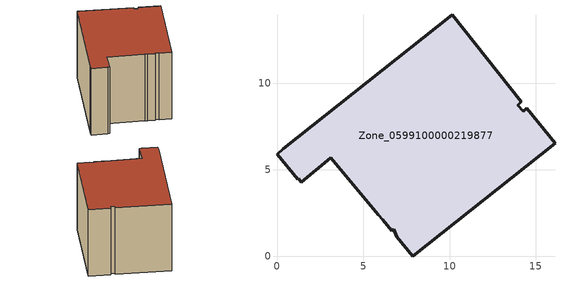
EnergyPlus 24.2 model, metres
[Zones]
Zone_0599100000219877
 floor ground (C_G): 3.1,5.68 1.4,4.26 1.26,4.48 1.2,4.43 0,5.89 0.36,6.22 10.14,13.96 14.16,8.95 13.95,8.74 14.27,8.39 14.48,8.55 16.1,6.52 7.86,0 6.93,1.11 6.75,1.56 6.64,1.45 6.11,2.09 5.88,2.4 z0
 wall outside (C_F): 0,5.89 1.2,4.43 1.26,4.48 1.4,4.26 3.1,5.68 5.88,2.4 6.11,2.09 6.64,1.45 6.75,1.56 6.93,1.11 7.86,0 16.1,6.52 14.48,8.55 14.27,8.39 13.95,8.74 14.16,8.95 10.14,13.96 0.36,6.22 0,5.89 z0:8.71
 roof outside (C_R): 1.4,4.26 3.1,5.68 5.88,2.4 6.11,2.09 6.64,1.45 6.75,1.56 6.93,1.11 7.86,0 16.1,6.52 14.48,8.55 14.27,8.39 13.95,8.74 14.16,8.95 10.14,13.96 0.36,6.22 0,5.89 1.2,4.43 1.26,4.48 z8.71
[BUILDING]
Pand.0599100000219877: North Axis=0; Terrain=City; Loads Convergence Tolerance Value=0.04; Temperature Convergence Tolerance Value=0.4; Solar Distribution=FullExterior; Maximum Number of Warmup Days=25; Minimum Number of Warmup Days=1
[Site:Location]
Rotterdam.The.Hague.AP_ZH_NLD Design_Conditions: Latitude=51.96; Longitude=4.45; Time Zone=1; Elevation=-4.5
[SITE:GROUNDTEMPERATURE:BUILDINGSURFACE]
18, 18, 18, 18, 18, 18, 18, 18, 18, 18, 18, 18
[MATERIAL] Thermal Absorptance=0.9; Solar Absorptance=0.7; Visible Absorptance=0.7
Name | Roughness | Thickness | Conductivity | Density | Specific Heat
G.TI.1946 | MediumSmooth | 0.15 | 1 | 540 | 1210
F.TI.1946 | Rough | 0.3 | 0.857143 | 1920 | 840
R.TI.1946 | MediumRough | 0.2 | 0.1 | 1500 | 1000
[CONSTRUCTION]
C_G: G.TI.1946
C_F: F.TI.1946
C_R: R.TI.1946
[ZONE]
Zone_0599100000219877: Type=1; Multiplier=1; Ceiling Height=Autocalculate; Volume=Autocalculate; Floor Area=autocalculate; Part of Total Floor Area=Yes
[ZONEINFILTRATION:DESIGNFLOWRATE]
Infil_Zone_0599100000219877: Zone or ZoneList or Space or SpaceList=Zone_0599100000219877; Schedule=AlwaysOn; Design Flow Rate Calculation Method=Flow/Area; Flow Rate per Floor Area=0.003; Constant Term Coefficient=1; Temperature Term Coefficient=0; Velocity Term Coefficient=0; Velocity Squared Term Coefficient=0
[HVACTEMPLATE:ZONE:IDEALLOADSAIRSYSTEM]
Zone_0599100000219877: Maximum Heating Supply Air Temperature=50; Minimum Cooling Supply Air Temperature=13; Maximum Heating Supply Air Humidity Ratio=0.0156; Minimum Cooling Supply Air Humidity Ratio=0.0077; Heating Limit=NoLimit; Cooling Limit=NoLimit; Dehumidification Control Type=ConstantSensibleHeatRatio; Cooling Sensible Heat Ratio=0.7; Dehumidification Setpoint=60; Humidification Control Type=None; Humidification Setpoint=30; Outdoor Air Method=None; Outdoor Air Flow Rate per Person=0.00944; Outdoor Air Flow Rate per Zone Floor Area=0; Outdoor Air Flow Rate per Zone=0; Demand Controlled Ventilation Type=None; Outdoor Air Economizer Type=NoEconomizer; Heat Recovery Type=None; Sensible Heat Recovery Effectiveness=0.7; Latent Heat Recovery Effectiveness=0.65
[ZONECONTROL:THERMOSTAT]
ThermostatControl_Zone_0599100000219877: Zone or ZoneList=Zone_0599100000219877; Control Type Schedule=DualSetpointControlType; Control 1=Thermostat_Zone_0599100000219877; Temperature Difference Between Cutout And Setpoint=0
[THERMOSTATSETPOINT:DUALSETPOINT]
Thermostat_Zone_0599100000219877: Heating Setpoint Temperature Schedule=HeatingSetpoint_Zone_0599100000219877; Cooling Setpoint Temperature Schedule=CoolingSetpoint_Zone_0599100000219877
[SCHEDULE:COMPACT]
HeatingSetpoint_Zone_0599100000219877: Through: 12/31, For: AllDays, Until: 24:00, 21
CoolingSetpoint_Zone_0599100000219877: Through: 12/31, For: AllDays, Until: 24:00, 24
DualSetpointControlType: Through: 12/31, For: AllDays, Until: 24:00, 4
AlwaysOn: Through: 12/31, For: AllDays, Until: 24:00, 1
